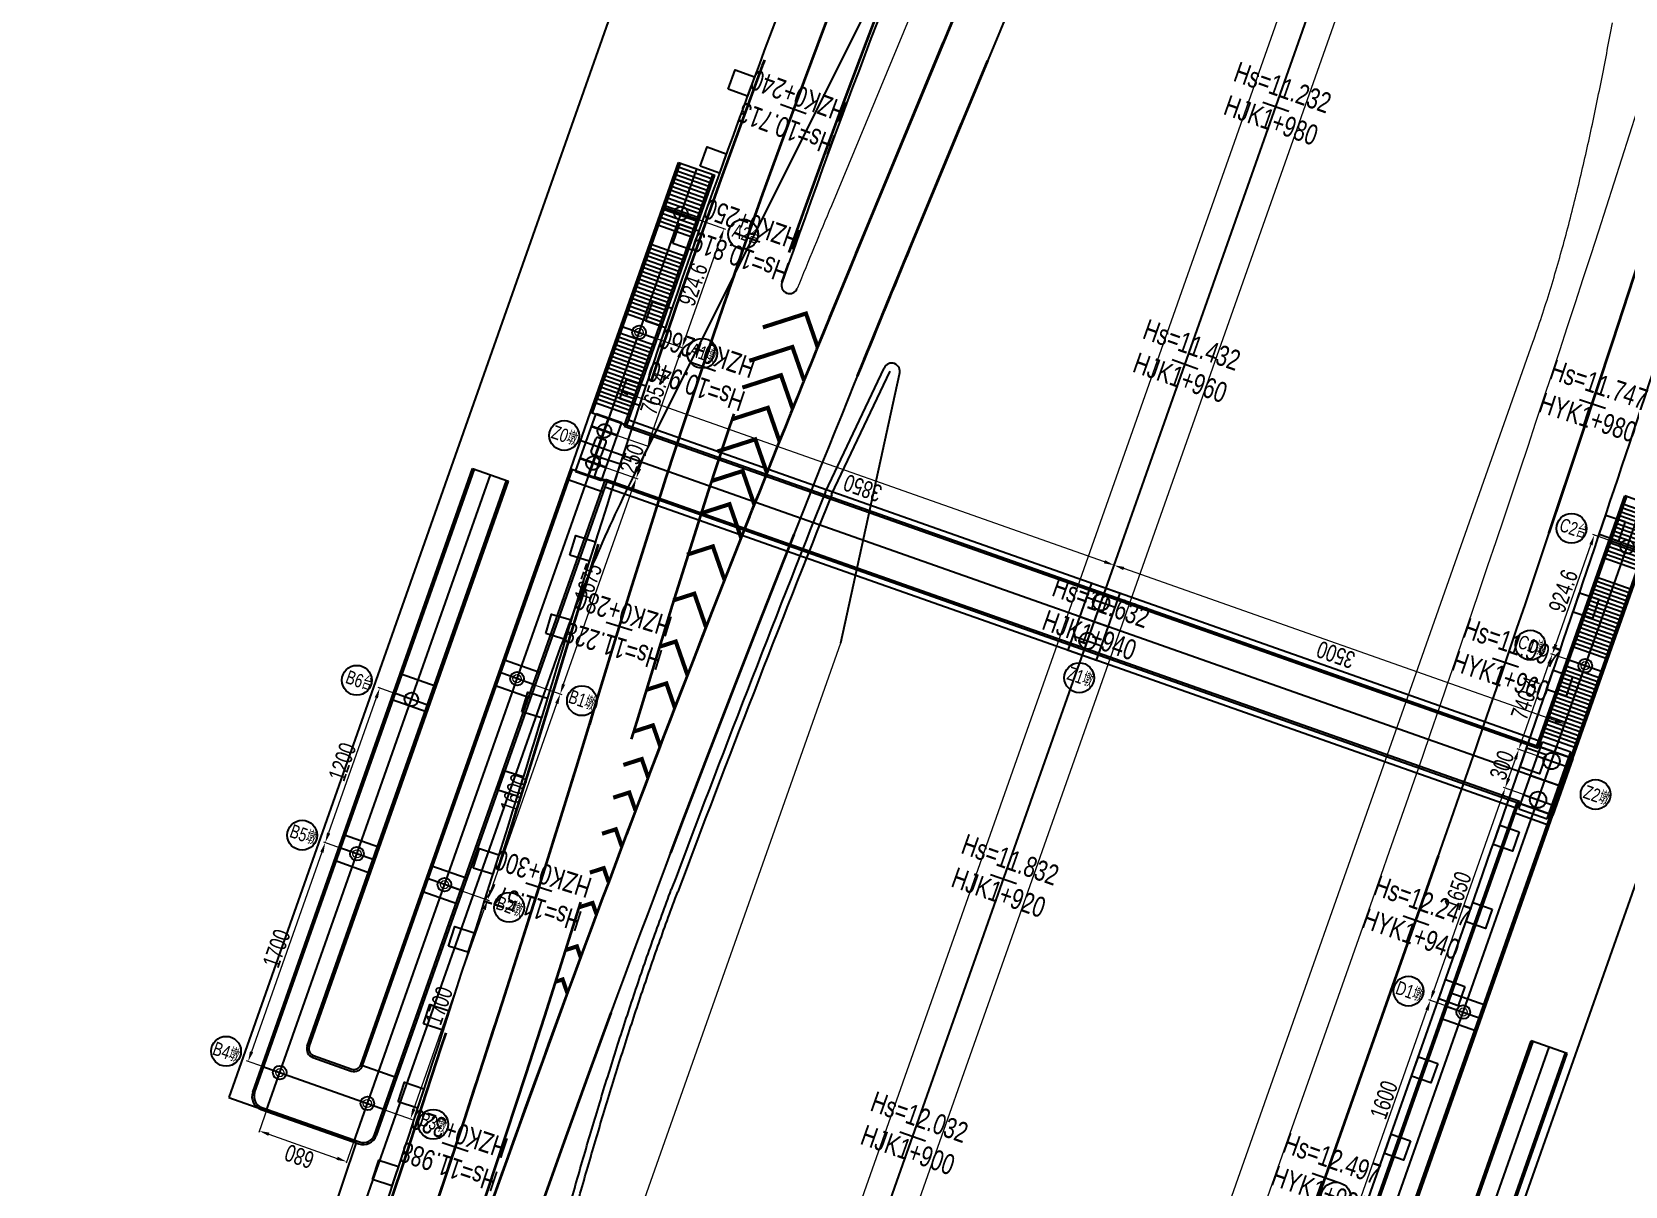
# Model space of a CAD drawing. Extents: x 0 to 558779, y 0 to 2762081.
# Drawn here: x 519985.4 to 520102.1, y 2758146.4 to 2758230.9 of the extents above; entities that cross this region are included whole.
import ezdxf
from ezdxf.enums import TextEntityAlignment as Align

# ---------------------------------------------------------------- set-up
doc = ezdxf.new("R2010")
doc.units = 0
doc.header["$LTSCALE"] = 20
doc.header["$PDMODE"] = 34
for name, pattern in [('CENTER', [2, 1.25, -0.25, 0.25, -0.25]), ('CENTER2', [28.575, 19.05, -3.175, 3.175, -3.175]), ('DASHED', [19.05, 12.7, -6.35]), ('HIDDEN', [0.375, 0.25, -0.125])]:
    doc.linetypes.add(name, pattern=pattern)
for name, color, linetype in [('B-标线', 8, 'Continuous'), ('DL-中心线', 10, 'Continuous'), ('DL-人行道边线', 1, 'Continuous'), ('DL-树池', 110, 'Continuous'), ('DL-非机动车道边线', 6, 'Continuous'), ('L-洛秀互通匝道边线', 140, 'Continuous'), ('L-脊线', 222, 'Continuous'), ('L-辅路绿化带', 3, 'Continuous'), ('QL-人行天桥', 230, 'Continuous'), ('RD-红线', 230, 'Continuous'), ('ta', 3, 'Continuous'), ('XW_HY-海江大道右辅路', 7, 'Continuous'), ('XW_HZ（北）-海江大道左辅路', 7, 'Continuous'), ('XW_海江大道（2000坐标）', 7, 'Continuous'), ('XW_辅助线', 7, 'Continuous'), ('YD-G2', 96, 'Continuous'), ('乌屿天桥', 1, 'Continuous'), ('桩号-HY-海江大道右辅路', 7, 'Continuous'), ('桩号-HZ（北）-海江大道左辅路', 7, 'Continuous'), ('桩号-海江大道（2000坐标）', 7, 'Continuous'), ('设计高-HY-海江大道右辅路', 7, 'Continuous'), ('设计高-HZ（北）-海江大道左辅路', 7, 'Continuous'), ('设计高-地面高-HY-海江大道右辅路', 7, 'Continuous'), ('设计高-地面高-HZ（北）-海江大道左辅路', 7, 'Continuous'), ('设计高-地面高-海江大道（2000坐标）', 7, 'Continuous'), ('设计高-海江大道（2000坐标）', 7, 'Continuous')]:
    doc.layers.add(name, color=color, linetype=linetype)
doc.layers.add('Fline', color=6, linetype='Continuous', lineweight=18)
doc.layers.add('标注', color=3, linetype='Continuous', lineweight=15)
doc.layers.add('偏心', color=4, linetype='Continuous', plot=False)
doc.styles.add('HZTXT', font='fsdb_e.shx', dxfattribs={"width": 0.75, "bigfont": 'hzdx.shx'})
doc.styles.get("Standard").update_dxf_attribs({"font": 'fsdb_e.shx', "width": 0.7, "bigfont": 'hzdx.shx'})
doc.dimstyles.new('DimStyle250', dxfattribs={"dimscale": 25, "dimtxt": 2.5, "dimasz": 1.5, "dimexe": 0.5, "dimexo": 1, "dimtad": 1, "dimdec": 1, "dimdsep": 46, "dimtxsty": 'HZTXT', "dimcen": 0, "dimclrd": 3, "dimclre": 3, "dimclrt": 3, "dimadec": 1, "dimazin": 2, "dimtfac": 1, "dimtdec": 1, "dimtix": 1, "dimtmove": 2, "dimatfit": 3, "dimfxl": 1, "dimtolj": 1, "dimtzin": 0, "dimlwd": -1, "dimlwe": -1, "dimarcsym": 0})

# ---------------------------------------------------------------- blocks, each defined once
blk = doc.blocks.new('shuchi01')
at = {"layer": 'DL-树池', "color": 3}
blk.add_lwpolyline([(-0.75, 1.5), (0.75, 1.5), (0.75, 0), (-0.75, 0)], close=True, dxfattribs=at)
blk = doc.blocks.new('TQ-主墩-2根1.0')
at = {"layer": 'QL-人行天桥', "color": 1, "linetype": 'Continuous'}
for p, q in [((-2.25, 1), (2.25, 1)), ((-2.25, 1), (-2.25, -1)), ((-0.65, 0.25), (-0.65, -0.25)), ((-0.5, 0.4), (0.5, 0.4)), ((0.65, 0.25), (0.65, -0.25)), ((2.25, 1), (2.25, -1)), ((-2.25, -1), (2.25, -1)), ((-0.5, -0.4), (0.5, -0.4))]:
    blk.add_line(p, q, dxfattribs=at)
at = {"layer": 'QL-人行天桥', "color": 2, "lineweight": 35}
for p, q in [((-2.25, 0), (2.25, 0)), ((-1.25, -1), (-1.25, 1)), ((1.25, -1), (1.25, 1))]:
    blk.add_line(p, q, dxfattribs=at)
at = {"layer": 'QL-人行天桥', "color": 6, "linetype": 'DASHED', "ltscale": 2}
for centre in [(-1.25, 0), (1.25, 0)]:
    blk.add_circle(centre, 0.5, dxfattribs=at)
at = {"layer": 'QL-人行天桥', "color": 1, "linetype": 'Continuous'}
for centre, start, end in [((-0.5, 0.25), 90, 180), ((0.5, 0.25), 0, 90), ((-0.5, -0.25), 180, 270), ((0.5, -0.25), 270, 0)]:
    blk.add_arc(centre, 0.15, start, end, dxfattribs=at)
blk = doc.blocks.new('承台2')
at = {"layer": '乌屿天桥'}
for p, q in [((-1.62, -2.31), (-0.53, 2.77)), ((-0.53, 2.77), (1.62, 2.31)), ((0.53, -2.77), (1.62, 2.31)), ((-1.62, -2.31), (0.53, -2.77))]:
    blk.add_line(p, q, dxfattribs=at)
at = {"layer": '乌屿天桥', "color": 2, "linetype": 'CENTER2', "ltscale": 0.1}
blk.add_line((-0.54, -2.54), (0.54, 2.54), dxfattribs=at)
at = {"layer": '乌屿天桥', "color": 2, "linetype": 'CENTER2', "ltscale": 0.05}
for p, q in [((-0.76, 1.7), (1.39, 1.24)), ((-1.08, 0.23), (1.08, -0.23)), ((-1.39, -1.24), (0.76, -1.7))]:
    blk.add_line(p, q, dxfattribs=at)
at = {"layer": '乌屿天桥'}
for centre in [(0.31, 1.47), (-0.31, -1.47)]:
    blk.add_circle(centre, 0.6, dxfattribs=at)
blk = doc.blocks.new('*D336')
at = {"layer": 'DEFPOINTS', "color": 0, "transparency": 16777216}
for p in [(3600, 1715), (2000, 1460), (3600, 1460)]:
    blk.add_point(p, dxfattribs=at)
at = {"layer": '标注', "color": 3, "transparency": 16777216}
for p, q in [((2000, 1485), (2000, 1727)), ((2075, 1715), (3525, 1715)), ((3600, 1485), (3600, 1727))]:
    blk.add_line(p, q, dxfattribs=at)
for points in [[(2075, 1727), (2075, 1702), (2000, 1715)], [(3525, 1727), (3525, 1702), (3600, 1715)]]:
    blk.add_solid(points, dxfattribs=at)
at = {"layer": '标注', "color": 3, "transparency": 16777216, "insert": (2800, 1793), "char_height": 125, "attachment_point": 5, "style": 'HZTXT'}
blk.add_mtext('\\A1;1600', dxfattribs=at)
blk = doc.blocks.new('*D337')
at = {"layer": 'DEFPOINTS', "color": 0, "transparency": 16777216}
for p in [(5250, 1715), (3600, 1460), (5250, 1460)]:
    blk.add_point(p, dxfattribs=at)
at = {"layer": '标注', "color": 3, "transparency": 16777216}
for p, q in [((3600, 1485), (3600, 1727)), ((3675, 1715), (5175, 1715)), ((5250, 1485), (5250, 1727))]:
    blk.add_line(p, q, dxfattribs=at)
for points in [[(3675, 1727), (3675, 1702), (3600, 1715)], [(5175, 1727), (5175, 1702), (5250, 1715)]]:
    blk.add_solid(points, dxfattribs=at)
at = {"layer": '标注', "color": 3, "transparency": 16777216, "insert": (4425, 1793), "char_height": 125, "attachment_point": 5, "style": 'HZTXT'}
blk.add_mtext('\\A1;1650', dxfattribs=at)
blk = doc.blocks.new('*D338')
at = {"layer": 'DEFPOINTS', "color": 0, "transparency": 16777216}
for p in [(5550, 1715), (5250, 1460), (5550, 1460)]:
    blk.add_point(p, dxfattribs=at)
at = {"layer": '标注', "color": 3, "transparency": 16777216}
for p, q in [((5250, 1485), (5250, 1727)), ((5325, 1715), (5475, 1715)), ((5550, 1485), (5550, 1727))]:
    blk.add_line(p, q, dxfattribs=at)
for points in [[(5325, 1727), (5325, 1702), (5250, 1715)], [(5475, 1727), (5475, 1702), (5550, 1715)]]:
    blk.add_solid(points, dxfattribs=at)
at = {"layer": '标注', "color": 3, "transparency": 16777216, "insert": (5400, 1793), "char_height": 125, "attachment_point": 5, "style": 'HZTXT'}
blk.add_mtext('\\A1;300', dxfattribs=at)
blk = doc.blocks.new('*D345')
at = {"layer": 'DEFPOINTS', "color": 0, "transparency": 16777216}
for p in [(6290, 1715), (5550, 1460), (6290, 1460)]:
    blk.add_point(p, dxfattribs=at)
at = {"layer": '标注', "color": 3, "transparency": 16777216}
for p, q in [((5550, 1485), (5550, 1727)), ((5625, 1715), (6215, 1715)), ((6290, 1485), (6290, 1727))]:
    blk.add_line(p, q, dxfattribs=at)
for points in [[(5625, 1727), (5625, 1702), (5550, 1715)], [(6215, 1727), (6215, 1702), (6290, 1715)]]:
    blk.add_solid(points, dxfattribs=at)
at = {"layer": '标注', "color": 3, "transparency": 16777216, "insert": (5920, 1793), "char_height": 125, "attachment_point": 5, "style": 'HZTXT'}
blk.add_mtext('\\A1;740.4', dxfattribs=at)
blk = doc.blocks.new('*D346')
at = {"layer": 'DEFPOINTS', "color": 0, "transparency": 16777216}
for p in [(7215, 1715), (6290, 1460), (7215, 1460)]:
    blk.add_point(p, dxfattribs=at)
at = {"layer": '标注', "color": 3, "transparency": 16777216}
for p, q in [((6290, 1485), (6290, 1727)), ((6365, 1715), (7140, 1715)), ((7215, 1485), (7215, 1727))]:
    blk.add_line(p, q, dxfattribs=at)
for points in [[(6365, 1727), (6365, 1702), (6290, 1715)], [(7140, 1727), (7140, 1702), (7215, 1715)]]:
    blk.add_solid(points, dxfattribs=at)
at = {"layer": '标注', "color": 3, "transparency": 16777216, "insert": (6753, 1793), "char_height": 125, "attachment_point": 5, "style": 'HZTXT'}
blk.add_mtext('\\A1;924.6', dxfattribs=at)
blk = doc.blocks.new('*D341')
at = {"layer": 'DEFPOINTS', "color": 0, "transparency": 16777216}
for p in [(5550, 4960), (5838, 4960), (5550, 1460)]:
    blk.add_point(p, dxfattribs=at)
at = {"layer": '标注', "color": 3, "transparency": 16777216}
for p, q in [((5575, 4960), (5851, 4960)), ((5838, 1535), (5838, 4885)), ((5575, 1460), (5851, 1460))]:
    blk.add_line(p, q, dxfattribs=at)
for points in [[(5826, 4885), (5851, 4885), (5838, 4960)], [(5826, 1535), (5851, 1535), (5838, 1460)]]:
    blk.add_solid(points, dxfattribs=at)
at = {"layer": '标注', "color": 3, "transparency": 16777216, "insert": (5760, 3210), "char_height": 125, "attachment_point": 5, "rotation": 90, "style": 'HZTXT'}
blk.add_mtext('\\A1;3500', dxfattribs=at)
blk = doc.blocks.new('*D342')
at = {"layer": 'DEFPOINTS', "color": 0, "transparency": 16777216}
for p in [(5525, 8810), (5838, 8810), (5550, 4960)]:
    blk.add_point(p, dxfattribs=at)
at = {"layer": '标注', "color": 3, "transparency": 16777216}
for p, q in [((5550, 8810), (5851, 8810)), ((5838, 5035), (5838, 8735)), ((5575, 4960), (5851, 4960))]:
    blk.add_line(p, q, dxfattribs=at)
for points in [[(5826, 8735), (5851, 8735), (5838, 8810)], [(5826, 5035), (5851, 5035), (5838, 4960)]]:
    blk.add_solid(points, dxfattribs=at)
at = {"layer": '标注', "color": 3, "transparency": 16777216, "insert": (5760, 6885), "char_height": 125, "attachment_point": 5, "rotation": 90, "style": 'HZTXT'}
blk.add_mtext('\\A1;3850', dxfattribs=at)
blk = doc.blocks.new('*D347')
at = {"layer": 'DEFPOINTS', "color": 0, "transparency": 16777216}
for p in [(2000, 9736), (2000, 9592), (3200, 9592)]:
    blk.add_point(p, dxfattribs=at)
at = {"layer": '标注', "color": 3, "transparency": 16777216}
for p, q in [((2000, 9617), (2000, 9748)), ((3125, 9736), (2075, 9736)), ((3200, 9617), (3200, 9748))]:
    blk.add_line(p, q, dxfattribs=at)
for points in [[(2075, 9748), (2075, 9723), (2000, 9736)], [(3125, 9748), (3125, 9723), (3200, 9736)]]:
    blk.add_solid(points, dxfattribs=at)
at = {"layer": '标注', "color": 3, "transparency": 16777216, "insert": (2600, 9814), "char_height": 125, "attachment_point": 5, "style": 'HZTXT'}
blk.add_mtext('\\A1;1200', dxfattribs=at)
blk = doc.blocks.new('*D348')
at = {"layer": 'DEFPOINTS', "color": 0, "transparency": 16777216}
for p in [(300, 9736), (300, 9592), (2000, 9592)]:
    blk.add_point(p, dxfattribs=at)
at = {"layer": '标注', "color": 3, "transparency": 16777216}
for p, q in [((300, 9617), (300, 9748)), ((1925, 9736), (375, 9736)), ((2000, 9617), (2000, 9748))]:
    blk.add_line(p, q, dxfattribs=at)
for points in [[(375, 9748), (375, 9723), (300, 9736)], [(1925, 9748), (1925, 9723), (2000, 9736)]]:
    blk.add_solid(points, dxfattribs=at)
at = {"layer": '标注', "color": 3, "transparency": 16777216, "insert": (1150, 9814), "char_height": 125, "attachment_point": 5, "style": 'HZTXT'}
blk.add_mtext('\\A1;1700', dxfattribs=at)
blk = doc.blocks.new('*D349')
at = {"layer": 'DEFPOINTS', "color": 0, "transparency": 16777216}
for p in [(300, 9490), (-153, 8810), (300, 8810)]:
    blk.add_point(p, dxfattribs=at)
at = {"layer": '标注', "color": 3, "transparency": 16777216}
for p, q in [((275, 9490), (-165, 9490)), ((-153, 9415), (-153, 8885)), ((275, 8810), (-165, 8810))]:
    blk.add_line(p, q, dxfattribs=at)
for points in [[(-165, 9415), (-140, 9415), (-153, 9490)], [(-165, 8885), (-140, 8885), (-153, 8810)]]:
    blk.add_solid(points, dxfattribs=at)
at = {"layer": '标注', "color": 3, "transparency": 16777216, "insert": (-231, 9150), "char_height": 125, "attachment_point": 5, "rotation": 90, "style": 'HZTXT'}
blk.add_mtext('\\A1;680', dxfattribs=at)
blk = doc.blocks.new('*D350')
at = {"layer": 'DEFPOINTS', "color": 0, "transparency": 16777216}
for p in [(299, 8810), (2000, 8810), (2000, 8474)]:
    blk.add_point(p, dxfattribs=at)
at = {"layer": '标注', "color": 3, "transparency": 16777216}
for p, q in [((299, 8785), (299, 8462)), ((2000, 8785), (2000, 8462)), ((374, 8474), (1925, 8474))]:
    blk.add_line(p, q, dxfattribs=at)
for points in [[(374, 8487), (374, 8462), (299, 8474)], [(1925, 8487), (1925, 8462), (2000, 8474)]]:
    blk.add_solid(points, dxfattribs=at)
at = {"layer": '标注', "color": 3, "transparency": 16777216, "insert": (1150, 8552), "char_height": 125, "attachment_point": 5, "style": 'HZTXT'}
blk.add_mtext('\\A1;1700', dxfattribs=at)
blk = doc.blocks.new('*D351')
at = {"layer": 'DEFPOINTS', "color": 0, "transparency": 16777216}
for p in [(2000, 8810), (3600, 8810), (3600, 8474)]:
    blk.add_point(p, dxfattribs=at)
at = {"layer": '标注', "color": 3, "transparency": 16777216}
for p, q in [((2000, 8785), (2000, 8462)), ((3600, 8785), (3600, 8462)), ((2075, 8474), (3525, 8474))]:
    blk.add_line(p, q, dxfattribs=at)
for points in [[(2075, 8487), (2075, 8462), (2000, 8474)], [(3525, 8487), (3525, 8462), (3600, 8474)]]:
    blk.add_solid(points, dxfattribs=at)
at = {"layer": '标注', "color": 3, "transparency": 16777216, "insert": (2800, 8552), "char_height": 125, "attachment_point": 5, "style": 'HZTXT'}
blk.add_mtext('\\A1;1600', dxfattribs=at)
blk = doc.blocks.new('*D352')
at = {"layer": 'DEFPOINTS', "color": 0, "transparency": 16777216}
for p in [(3600, 8810), (5275, 8810), (5275, 8474)]:
    blk.add_point(p, dxfattribs=at)
at = {"layer": '标注', "color": 3, "transparency": 16777216}
for p, q in [((3600, 8785), (3600, 8462)), ((5275, 8785), (5275, 8462)), ((3675, 8474), (5200, 8474))]:
    blk.add_line(p, q, dxfattribs=at)
for points in [[(3675, 8487), (3675, 8462), (3600, 8474)], [(5200, 8487), (5200, 8462), (5275, 8474)]]:
    blk.add_solid(points, dxfattribs=at)
at = {"layer": '标注', "color": 3, "transparency": 16777216, "insert": (4438, 8552), "char_height": 125, "attachment_point": 5, "style": 'HZTXT'}
blk.add_mtext('\\A1;1675', dxfattribs=at)
blk = doc.blocks.new('*D343')
at = {"layer": 'DEFPOINTS', "color": 0, "transparency": 16777216}
for p in [(5275, 8809), (5525, 8810), (5525, 8474)]:
    blk.add_point(p, dxfattribs=at)
at = {"layer": '标注', "color": 3, "transparency": 16777216}
for p, q in [((5275, 8784), (5275, 8462)), ((5525, 8785), (5525, 8462)), ((5350, 8474), (5450, 8474))]:
    blk.add_line(p, q, dxfattribs=at)
for points in [[(5350, 8487), (5350, 8462), (5275, 8474)], [(5450, 8487), (5450, 8462), (5525, 8474)]]:
    blk.add_solid(points, dxfattribs=at)
at = {"layer": '标注', "color": 3, "transparency": 16777216, "insert": (5400, 8552), "char_height": 125, "attachment_point": 5, "style": 'HZTXT'}
blk.add_mtext('\\A1;250', dxfattribs=at)
blk = doc.blocks.new('*D353')
at = {"layer": 'DEFPOINTS', "color": 0, "transparency": 16777216}
for p in [(5525, 8810), (6290, 8810), (6290, 8474)]:
    blk.add_point(p, dxfattribs=at)
at = {"layer": '标注', "color": 3, "transparency": 16777216}
for p, q in [((5525, 8785), (5525, 8462)), ((6290, 8785), (6290, 8462)), ((5600, 8474), (6215, 8474))]:
    blk.add_line(p, q, dxfattribs=at)
for points in [[(5600, 8487), (5600, 8462), (5525, 8474)], [(6215, 8487), (6215, 8462), (6290, 8474)]]:
    blk.add_solid(points, dxfattribs=at)
at = {"layer": '标注', "color": 3, "transparency": 16777216, "insert": (5908, 8552), "char_height": 125, "attachment_point": 5, "style": 'HZTXT'}
blk.add_mtext('\\A1;765.4', dxfattribs=at)
blk = doc.blocks.new('*D354')
at = {"layer": 'DEFPOINTS', "color": 0, "transparency": 16777216}
for p in [(6290, 8810), (7215, 8810), (7215, 8475)]:
    blk.add_point(p, dxfattribs=at)
at = {"layer": '标注', "color": 3, "transparency": 16777216}
for p, q in [((6290, 8785), (6290, 8463)), ((7215, 8785), (7215, 8463)), ((6365, 8475), (7140, 8475))]:
    blk.add_line(p, q, dxfattribs=at)
for points in [[(6365, 8488), (6365, 8463), (6290, 8475)], [(7140, 8488), (7140, 8463), (7215, 8475)]]:
    blk.add_solid(points, dxfattribs=at)
at = {"layer": '标注', "color": 3, "transparency": 16777216, "insert": (6753, 8553), "char_height": 125, "attachment_point": 5, "style": 'HZTXT'}
blk.add_mtext('\\A1;924.6', dxfattribs=at)
blk = doc.blocks.new('A$C1DB32428')
at = {"layer": 'Fline', "color": 4}
blk.add_line((5660, 4959.62), (5140, 4959.62), dxfattribs=at)
at = {"layer": 'Fline', "color": 2}
for centre in [(300, 9489.62), (2000, 9489.62), (300, 8809.62), (2000, 8809.62), (3600, 8809.62), (6290.4, 8809.62), (3600, 1459.62), (6290.4, 1459.62)]:
    blk.add_circle(centre, 30, dxfattribs=at)
at = {"layer": 'ta', "color": 3, "ltscale": 10}
for centre in [(316.57, 9913.13), (1994.94, 9913.13), (3198.79, 9913.13), (5395.24, 9075.76), (316.57, 8303.32), (2000.68, 8307.19), (3605.71, 8307.62), (6299.5, 8322.15), (7221.96, 8329.33), (4975.41, 4927.03), (2011.27, 1888.93), (3611.27, 1888.93), (6299.46, 1888.93), (7206.58, 1888.93), (5426.05, 1074.29)]:
    blk.add_circle(centre, 109.34, dxfattribs=at)
at = {"layer": '乌屿天桥'}
for p, q in [((100, 9629.62), (4945, 9629.62)), ((4945, 9629.62), (4945, 9349.62)), ((0, 9529.62), (0, 8769.62)), ((550, 9349.62), (4945, 9349.62)), ((500, 9299.62), (500, 8999.62)), ((550, 8949.62), (5180, 8949.62)), ((5180, 8949.62), (5180, 1319.62)), ((5180, 8949.62), (5620, 8949.62)), ((5620, 8949.62), (5620, 1319.62)), ((5620, 8949.62), (7560, 8949.62)), ((7560, 8949.62), (7560, 8669.62)), ((5180, 8669.62), (100, 8669.62)), ((5140, 8669.62), (5140, 1599.62)), ((5620, 8669.62), (7560, 8669.62)), ((5660, 8669.62), (5660, 1599.62)), ((5180, 1599.62), (100, 1599.62)), ((5620, 1599.62), (7560, 1599.62)), ((7560, 1319.62), (7560, 1599.62)), ((550, 1319.62), (5180, 1319.62)), ((5620, 1319.62), (5180, 1319.62)), ((5620, 1319.62), (7560, 1319.62)), ((550, 919.62), (3568, 919.62)), ((3568, 639.62), (3568, 919.62)), ((100, 639.62), (3568, 639.62))]:
    blk.add_line(p, q, dxfattribs=at)
at = {"layer": '乌屿天桥', "color": 4}
for p, q in [((100, 9614.62), (4945, 9614.62)), ((1900, 9629.62), (1900, 9349.62)), ((2100, 9629.62), (2100, 9349.62)), ((15, 9529.62), (15, 8769.62)), ((550, 9364.62), (4945, 9364.62)), ((485, 9299.62), (485, 8999.62)), ((550, 8949.62), (550, 8669.62)), ((550, 8934.62), (5180, 8934.62)), ((1900, 8949.62), (1900, 8669.62)), ((2100, 8949.62), (2100, 8669.62)), ((3500, 8949.62), (3500, 8669.62)), ((3700, 8949.62), (3700, 8669.62)), ((5100, 8949.62), (5100, 8669.62)), ((5180, 8949.62), (5180, 8669.62)), ((5620, 8949.62), (5620, 8669.62)), ((5620, 8934.62), (7560, 8934.62)), ((100, 8684.62), (5195, 8684.62)), ((5195, 8684.62), (5195, 1584.62)), ((5605, 8684.62), (5605, 1584.62)), ((5605, 8684.62), (7560, 8684.62)), ((100, 1584.62), (5195, 1584.62)), ((3500, 1319.62), (3500, 1599.62)), ((3700, 1319.62), (3700, 1599.62)), ((5100, 1319.62), (5100, 1599.62)), ((5180, 1319.62), (5180, 1599.62)), ((5605, 1584.62), (7560, 1584.62)), ((5620, 1319.62), (5620, 1599.62)), ((550, 1334.62), (5180, 1334.62)), ((5620, 1334.62), (7560, 1334.62)), ((550, 904.62), (3568, 904.62)), ((100, 654.62), (3568, 654.62))]:
    blk.add_line(p, q, dxfattribs=at)
at = {"layer": '乌屿天桥', "color": 2, "linetype": 'CENTER2', "ltscale": 10}
blk.add_line((300, 9629.62), (300, 8669.62), dxfattribs=at)
at = {"layer": '乌屿天桥', "color": 2, "linetype": 'CENTER2', "ltscale": 5}
for p, q in [((2000, 9349.62), (2000, 9629.62)), ((3200, 9349.62), (3200, 9629.62)), ((2000, 8669.62), (2000, 8949.62)), ((3600, 8669.62), (3600, 8949.62)), ((6290.4, 8949.62), (6290.4, 8669.62)), ((7215, 8949.62), (7215, 8669.62)), ((3600, 1599.62), (3600, 1319.62)), ((6290.4, 1319.62), (6290.4, 1599.62)), ((7215, 1319.62), (7215, 1599.62))]:
    blk.add_line(p, q, dxfattribs=at)
at = {"layer": '乌屿天桥', "color": 3}
for p, q in [((3149.7, 9349.62), (3149.7, 9629.62)), ((3349.7, 9349.62), (3349.7, 9629.62)), ((5700, 8949.62), (5700, 8669.62)), ((5730, 8934.62), (5730, 8684.62)), ((5760, 8934.62), (5760, 8684.62)), ((5790, 8934.62), (5790, 8684.62)), ((5820, 8934.62), (5820, 8684.62)), ((5850, 8934.62), (5850, 8684.62)), ((5880, 8934.62), (5880, 8684.62)), ((5910, 8934.62), (5910, 8684.62)), ((5940, 8934.62), (5940, 8684.62)), ((5970, 8934.62), (5970, 8684.62)), ((6000, 8934.62), (6000, 8684.62)), ((6030, 8934.62), (6030, 8684.62)), ((6060, 8934.62), (6060, 8684.62)), ((6090, 8934.62), (6090, 8684.62)), ((6120, 8934.62), (6120, 8684.62)), ((6150, 8934.62), (6150, 8684.62)), ((6180, 8934.62), (6180, 8684.62)), ((6210, 8934.62), (6210, 8684.62)), ((6240, 8949.62), (6240, 8669.62)), ((6390, 8949.62), (6390, 8669.62)), ((6420, 8934.62), (6420, 8684.62)), ((6450, 8934.62), (6450, 8684.62)), ((6480, 8934.62), (6480, 8684.62)), ((6510, 8934.62), (6510, 8684.62)), ((6540, 8934.62), (6540, 8684.62)), ((6570, 8934.62), (6570, 8684.62)), ((6600, 8934.62), (6600, 8684.62)), ((6630, 8934.62), (6630, 8684.62)), ((6660, 8934.62), (6660, 8684.62)), ((6690, 8934.62), (6690, 8684.62)), ((6720, 8934.62), (6720, 8684.62)), ((6750, 8934.62), (6750, 8684.62)), ((6780, 8934.62), (6780, 8684.62)), ((6810, 8934.62), (6810, 8684.62)), ((6840, 8934.62), (6840, 8684.62)), ((6870, 8934.62), (6870, 8684.62)), ((6900, 8934.62), (6900, 8684.62)), ((6930, 8949.62), (6930, 8669.62)), ((7080, 8949.62), (7080, 8669.62)), ((7110, 8934.62), (7110, 8684.62)), ((7140, 8934.62), (7140, 8684.62)), ((7170, 8934.62), (7170, 8684.62)), ((7200, 8934.62), (7200, 8684.62)), ((7230, 8934.62), (7230, 8684.62)), ((7260, 8934.62), (7260, 8684.62)), ((7290, 8934.62), (7290, 8684.62)), ((7320, 8934.62), (7320, 8684.62)), ((7350, 8934.62), (7350, 8684.62)), ((7380, 8934.62), (7380, 8684.62)), ((7410, 8934.62), (7410, 8684.62)), ((7440, 8934.62), (7440, 8684.62)), ((7470, 8934.62), (7470, 8684.62)), ((7500, 8934.62), (7500, 8684.62)), ((7530, 8934.62), (7530, 8684.62)), ((5700, 1319.62), (5700, 1599.62)), ((5730, 1334.62), (5730, 1584.62)), ((5760, 1334.62), (5760, 1584.62)), ((5790, 1334.62), (5790, 1584.62)), ((5820, 1334.62), (5820, 1584.62)), ((5850, 1334.62), (5850, 1584.62)), ((5880, 1334.62), (5880, 1584.62)), ((5910, 1334.62), (5910, 1584.62)), ((5940, 1334.62), (5940, 1584.62)), ((5970, 1334.62), (5970, 1584.62)), ((6000, 1334.62), (6000, 1584.62)), ((6030, 1334.62), (6030, 1584.62)), ((6060, 1334.62), (6060, 1584.62)), ((6090, 1334.62), (6090, 1584.62)), ((6120, 1334.62), (6120, 1584.62)), ((6150, 1334.62), (6150, 1584.62)), ((6180, 1334.62), (6180, 1584.62)), ((6210, 1334.62), (6210, 1584.62)), ((6240, 1319.62), (6240, 1599.62)), ((6390, 1319.62), (6390, 1599.62)), ((6420, 1334.62), (6420, 1584.62)), ((6450, 1334.62), (6450, 1584.62)), ((6480, 1334.62), (6480, 1584.62)), ((6510, 1334.62), (6510, 1584.62)), ((6540, 1334.62), (6540, 1584.62)), ((6570, 1334.62), (6570, 1584.62)), ((6600, 1334.62), (6600, 1584.62)), ((6630, 1334.62), (6630, 1584.62)), ((6660, 1334.62), (6660, 1584.62)), ((6690, 1334.62), (6690, 1584.62)), ((6720, 1334.62), (6720, 1584.62)), ((6750, 1334.62), (6750, 1584.62)), ((6780, 1334.62), (6780, 1584.62)), ((6810, 1334.62), (6810, 1584.62)), ((6840, 1334.62), (6840, 1584.62)), ((6870, 1334.62), (6870, 1584.62)), ((6900, 1334.62), (6900, 1584.62)), ((6930, 1319.62), (6930, 1599.62)), ((7080, 1319.62), (7080, 1599.62)), ((7110, 1334.62), (7110, 1584.62)), ((7140, 1334.62), (7140, 1584.62)), ((7170, 1334.62), (7170, 1584.62)), ((7200, 1334.62), (7200, 1584.62)), ((7230, 1334.62), (7230, 1584.62)), ((7260, 1334.62), (7260, 1584.62)), ((7290, 1334.62), (7290, 1584.62)), ((7320, 1334.62), (7320, 1584.62)), ((7350, 1334.62), (7350, 1584.62)), ((7380, 1334.62), (7380, 1584.62)), ((7410, 1334.62), (7410, 1584.62)), ((7440, 1334.62), (7440, 1584.62)), ((7470, 1334.62), (7470, 1584.62)), ((7500, 1334.62), (7500, 1584.62))]:
    blk.add_line(p, q, dxfattribs=at)
at = {"layer": '乌屿天桥', "color": 2, "linetype": 'CENTER2', "ltscale": 20}
for p, q in [((0, 9489.62), (4945, 9489.62)), ((5400, 8949.62), (5400, 1319.62)), ((0, 8809.62), (6737.55, 8809.62)), ((5620, 8809.62), (7560, 8809.62)), ((0, 1459.62), (6737.55, 1459.62)), ((5620, 1459.62), (7560, 1459.62)), ((0, 779.62), (3568, 779.62))]:
    blk.add_line(p, q, dxfattribs=at)
at = {"layer": '乌屿天桥'}
for centre in [(300, 9489.62), (2000, 9489.62), (3200, 9489.62), (300, 8809.62), (2000, 8809.62), (3600, 8809.62), (6290.4, 8809.62), (7215, 8809.62), (3600, 1459.62), (6290.4, 1459.62), (7215, 1459.62)]:
    blk.add_circle(centre, 50, dxfattribs=at)
for centre, radius, start, end in [((100, 9529.62), 100, 90, 180), ((550, 9299.62), 50, 90, 180), ((550, 8999.62), 50, 180, 270), ((100, 8769.62), 100, 180, 270)]:
    blk.add_arc(centre, radius, start, end, dxfattribs=at)
at = {"layer": '乌屿天桥', "color": 4}
for centre, radius, start, end in [((100, 9529.62), 85, 90, 180), ((550, 9299.62), 65, 90, 180), ((550, 8999.62), 65, 180, 270), ((100, 8769.62), 85, 180, 270)]:
    blk.add_arc(centre, radius, start, end, dxfattribs=at)
at = {"layer": 'QL-人行天桥', "color": 2, "linetype": 'CENTER', "lineweight": 35, "ltscale": 5, "xscale": 99.99999999976716, "yscale": 99.99999999976716, "zscale": 99.99999999976716, "rotation": 5.9363949e-09}
blk.add_blockref('TQ-主墩-2根1.0', (5400, 8809.62), dxfattribs=at)
at = {"layer": '乌屿天桥', "xscale": 99.99999999997652, "yscale": 99.99999999997652, "zscale": 99.99999999997652, "rotation": 282.0099421869589}
for p in [(5400, 4959.62), (5400, 1459.62)]:
    blk.add_blockref('承台2', p, dxfattribs=at)
at = {"layer": 'ta', "color": 3, "ltscale": 10, "width": 0.75}
for s, p in [('B4墩', (261.28, 10006.37)), ('B5墩', (1951.89, 10003.18)), ('B6台', (3152.46, 9992.15)), ('Z0墩', (5346.68, 9166.51)), ('A1墩', (6253.45, 8413.24)), ('A2台', (7179.52, 8407.02)), ('B3墩', (276.96, 8401.98)), ('B2墩', (1956.97, 8402.93)), ('B1墩', (3559.53, 8404.88)), ('Z1墩', (4934.56, 5015.6)), ('D1墩', (3561.83, 1979.74)), ('C1墩', (6250.78, 1977.63)), ('C2台', (7159.59, 1975.18)), ('Z2墩', (5372.26, 1159.42))]:
    blk.add_text(s, height=100, rotation=270, dxfattribs=at).set_placement(p)
at = {"layer": '标注', "color": 4}
for base, p1, p2, picture, middle in [((300, 9735.66), (2000, 9591.67), (300, 9591.67), '*D348', (1150, 9813.79)), ((2000, 9735.66), (3200, 9591.67), (2000, 9591.67), '*D347', (2600, 9813.79)), ((3600, 8474.29), (2000, 8809.62), (3600, 8809.62), '*D351', (2800, 8552.41)), ((5275, 8474.29), (3600, 8809.62), (5275, 8809.62), '*D352', (4437.5, 8552.41)), ((5525, 8474.29), (5275, 8809), (5525, 8809.62), '*D343', (5400, 8552.41)), ((6290.4, 8474.29), (5525, 8809.62), (6290.4, 8809.62), '*D353', (5907.7, 8552.41)), ((7215, 8475.1), (6290.4, 8809.62), (7215, 8809.62), '*D354', (6752.7, 8553.22)), ((3600, 1714.79), (2000, 1459.62), (3600, 1459.62), '*D336', (2800, 1792.91)), ((5250, 1714.79), (3600, 1459.62), (5250, 1459.62), '*D337', (4425, 1792.91)), ((5550, 1714.79), (5250, 1459.62), (5550, 1459.62), '*D338', (5400, 1792.91)), ((6290.4, 1714.79), (5550, 1459.62), (6290.4, 1459.62), '*D345', (5920.2, 1792.91)), ((7215, 1714.79), (6290.4, 1459.62), (7215, 1459.62), '*D346', (6752.7, 1792.91))]:
    dim = blk.add_linear_dim(base=base, p1=p1, p2=p2, dimstyle='DimStyle250', override={"dimtxt": 5, "dimasz": 3}, dxfattribs=at)
    dim.commit()
    dim.dimension.update_dxf_attribs({"geometry": picture, "text_midpoint": middle})
for base, p1, p2, picture, middle in [((-152.68, 8809.62), (300, 9489.62), (300, 8809.62), '*D349', (-230.81, 9149.62)), ((5838.29, 8809.62), (5550, 4959.62), (5525, 8809.62), '*D342', (5760.16, 6884.62)), ((5838.29, 4959.62), (5550, 1459.62), (5550, 4959.62), '*D341', (5760.16, 3209.62))]:
    dim = blk.add_linear_dim(base=base, p1=p1, p2=p2, angle=90, dimstyle='DimStyle250', override={"dimtxt": 5, "dimasz": 3}, dxfattribs=at)
    dim.commit()
    dim.dimension.update_dxf_attribs({"geometry": picture, "text_midpoint": middle})
dim = blk.add_linear_dim(base=(2000, 8474.29), p1=(299.38, 8809.62), p2=(2000, 8809.62), text='1700', dimstyle='DimStyle250', override={"dimtxt": 5, "dimasz": 3}, dxfattribs=at)
dim.commit()
dim.dimension.update_dxf_attribs({"geometry": '*D350', "text_midpoint": (1149.69, 8552.41)})

msp = doc.modelspace()

# ---------------------------------------------------------------- linework, layer by layer
at = {"layer": 'B-标线', "linetype": 'HIDDEN', "lineweight": 35, "ltscale": 5, "flags": 128}
for points in [[(520131.088, 2758447.773, -0.0138075), (520106.49, 2758383.724), (520051.616, 2758251.839, 0.0251053), (520027.918, 2758185.706, -0.0112939), (520005.426, 2758117.023)], [(520134.153, 2758446.692, -0.0138075), (520109.491, 2758382.475), (520054.617, 2758250.59, 0.0251053), (520031.029, 2758184.764, -0.0112939), (520008.491, 2758115.942, -0.0112939)], [(520080.9, 2758299.438), (520046.743, 2758217.061, 0.0135012), (520017.684, 2758141.258), (519998.197, 2758086.005)], [(520084.133, 2758298.098), (520049.976, 2758215.721, 0.0135012), (520020.985, 2758140.094), (519986.531, 2758042.403)], [(520053.02, 2758263.672), (520048.616, 2758253.087, 0.0251053), (520024.807, 2758186.647, -0.0112939), (520002.361, 2758118.104)]]:
    msp.add_lwpolyline(points, format="xyb", dxfattribs=at)
at = {"layer": 'B-标线', "lineweight": 35, "flags": 128}
msp.add_lwpolyline([(520080.9, 2758299.438), (520046.743, 2758217.061, 0.0135012), (520017.684, 2758141.258), (520008.726, 2758115.859)], format="xyb", dxfattribs=at)
at = {"layer": 'B-标线', "lineweight": 35, "const_width": 0.3, "flags": 128}
for points in [[(520038.951, 2758209.296), (520042.111, 2758210.311), (520042.963, 2758207.86)], [(520037.957, 2758206.845), (520041.116, 2758207.86), (520041.968, 2758205.408)], [(520037.453, 2758204.885), (520040.282, 2758205.794), (520041.133, 2758203.342)], [(520036.674, 2758202.554), (520039.321, 2758203.404), (520040.172, 2758200.953)], [(520035.616, 2758200.2), (520038.396, 2758201.093), (520039.248, 2758198.642)], [(520035.191, 2758198.038), (520037.471, 2758198.77), (520038.322, 2758196.319)], [(520034.273, 2758195.621), (520036.507, 2758196.339), (520037.359, 2758193.888)], [(520033.39, 2758192.638), (520035.29, 2758193.249), (520036.141, 2758190.798)], [(520032.391, 2758189.288), (520033.934, 2758189.784), (520034.786, 2758187.333)], [(520031.369, 2758185.892), (520032.572, 2758186.278), (520033.424, 2758183.827)], [(520030.413, 2758182.736), (520031.883, 2758183.208), (520032.5, 2758181.433)], [(520029.479, 2758179.676), (520030.901, 2758180.133), (520031.423, 2758178.629)], [(520028.729, 2758177.233), (520030.081, 2758177.667), (520030.546, 2758176.33)], [(520027.989, 2758174.836), (520029.164, 2758175.214), (520029.621, 2758173.898)], [(520027.168, 2758172.194), (520028.179, 2758172.519), (520028.621, 2758171.249)], [(520026.277, 2758169.346), (520027.296, 2758169.673), (520027.648, 2758168.659)], [(520025.476, 2758166.799), (520026.477, 2758167.121), (520026.764, 2758166.295)], [(520024.484, 2758163.667), (520025.329, 2758163.938), (520025.6, 2758163.159)], [(520023.745, 2758161.344), (520024.282, 2758161.517), (520024.627, 2758160.524)]]:
    msp.add_lwpolyline(points, dxfattribs=at)
at = {"layer": 'DL-中心线', "linetype": 'CENTER', "lineweight": 35, "ltscale": 5, "flags": 128}
for points in [[(520131.088, 2758447.773, -0.0138075), (520106.49, 2758383.724), (520051.616, 2758251.839, 0.0251053), (520027.918, 2758185.706, -0.0112939), (520005.426, 2758117.023)], [(519363.527, 2756865.285, -0.0640305), (519480.744, 2757085.351, -0.0528813), (519557.501, 2757172.344), (519677.841, 2757282.704, 0.0308215), (519737.675, 2757344.78, -0.0161286), (519785.39, 2757397.285, 0.1076188), (519897.596, 2757578.067), (519932.402, 2757676.128, -0.0149276), (519945.386, 2757709.511, -0.0002025), (519945.577, 2757709.961, -0.0004051), (519945.969, 2757710.882, -0.0004051), (519946.374, 2757711.83, -0.0004051), (519946.794, 2757712.809, -0.0004051), (519947.231, 2757713.821, -0.0004051), (519947.686, 2757714.871, -0.0004051), (519948.161, 2757715.963, -0.0004051), (519948.66, 2757717.103, -0.0004051), (519949.184, 2757718.298, -0.0004051), (519949.739, 2757719.556, -0.0004051), (519950.33, 2757720.89, -0.0004051), (519950.964, 2757722.315, -0.0004051), (519951.652, 2757723.854, -0.0004051), (519952.408, 2757725.539, -0.0003826), (519953.207, 2757727.312, -0.0003376), (519954.009, 2757729.084, -0.0002926), (519954.812, 2757730.854, -0.0002476), (519955.618, 2757732.624, -0.0002025), (519956.425, 2757734.393, -0.0001575), (519957.234, 2757736.161, -0.0001125), (519958.043, 2757737.929, -0.0000675), (519958.853, 2757739.697, -0.0000225), (519959.664, 2757741.464, 0.0000375), (519960.474, 2757743.232, 0.0001125), (519961.284, 2757745, 0.0001875), (519962.093, 2757746.768, 0.0002626), (519962.9, 2757748.537, 0.0003376), (519963.705, 2757750.307, 0.0004126), (519964.508, 2757752.078, 0.0004876), (519965.307, 2757753.85, 0.0005626), (519966.102, 2757755.625, 0.0006376), (519966.894, 2757757.401, 0.0006752), (519967.641, 2757759.09, 0.0006752), (519968.318, 2757760.633, 0.0006752), (519968.942, 2757762.063, 0.0006752), (519969.521, 2757763.402, 0.0006752), (519970.064, 2757764.666, 0.0006752), (519970.575, 2757765.866, 0.0006752), (519971.06, 2757767.012, 0.0006752), (519971.521, 2757768.11, 0.0006752), (519971.961, 2757769.166, 0.0006752), (519972.383, 2757770.185, 0.0006752), (519972.787, 2757771.171, 0.0006752), (519973.176, 2757772.126, 0.0006752), (519973.551, 2757773.054, 0.0003376), (519973.734, 2757773.508, 0.0402701), (519990.889, 2757828.803, 0.0003376), (519990.996, 2757829.281, 0.0006752), (519991.212, 2757830.257, 0.0006752), (519991.432, 2757831.265, 0.0006752), (519991.656, 2757832.306, 0.0006752), (519991.885, 2757833.385, 0.0006752), (519992.12, 2757834.505, 0.0006752), (519992.362, 2757835.671, 0.0006752), (519992.611, 2757836.89, 0.0006752), (519992.868, 2757838.169, 0.0006752), (519993.136, 2757839.518, 0.0006752), (519993.416, 2757840.95, 0.0006752), (519993.712, 2757842.482, 0.0006752), (519994.027, 2757844.137, 0.0006752), (519994.367, 2757845.953, 0.0006376), (519994.72, 2757847.865, 0.0005626), (519995.068, 2757849.778, 0.0004876), (519995.413, 2757851.691, 0.0004126), (519995.754, 2757853.606, 0.0003376), (519996.092, 2757855.521, 0.0002626), (519996.428, 2757857.436, 0.0001875), (519996.762, 2757859.351, 0.0001125), (519997.095, 2757861.267, 0.0000375), (519997.427, 2757863.183, -0.0000225), (519997.759, 2757865.099, -0.0000675), (519998.092, 2757867.015, -0.0001125), (519998.425, 2757868.93, -0.0001575), (519998.76, 2757870.846, -0.0002025), (519999.096, 2757872.761, -0.0002476), (519999.433, 2757874.676, -0.0002926), (519999.773, 2757876.59, -0.0003376), (520000.115, 2757878.505, -0.0003826), (520000.459, 2757880.418, -0.0004051), (520000.79, 2757882.235, -0.0004051), (520001.094, 2757883.893, -0.0004051), (520001.378, 2757885.427, -0.0004051), (520001.646, 2757886.861, -0.0004051), (520001.901, 2757888.213, -0.0004051), (520002.144, 2757889.495, -0.0004051), (520002.379, 2757890.716, -0.0004051), (520002.605, 2757891.886, -0.0004051), (520002.824, 2757893.009, -0.0004051), (520003.037, 2757894.091, -0.0004051), (520003.245, 2757895.135, -0.0004051), (520003.447, 2757896.147, -0.0004051), (520003.645, 2757897.127, -0.0002025), (520003.743, 2757897.607, -0.0205644), (520015.566, 2757945.503), (520034.389, 2758010.197, -0.0139815), (520060.063, 2758090.044), (520086.942, 2758166.257, 0.0147938), (520122.979, 2758278.961, -0.0147938), (520159.016, 2758391.664), (520173.526, 2758432.806)]]:
    msp.add_lwpolyline(points, format="xyb", dxfattribs=at)
at = {"layer": 'DL-人行道边线'}
msp.add_line((519999.822, 2758152.859), (520009.143, 2758149.573), dxfattribs=at)
at = {"layer": 'DL-人行道边线', "flags": 128}
for points in [[(520030.311, 2758239.342), (519999.822, 2758152.859)], [(520086.6, 2758122.266), (520120.494, 2758218.408)]]:
    msp.add_lwpolyline(points, dxfattribs=at)
msp.add_lwpolyline([(520009.143, 2758149.573, -0.0050118), (519998.824, 2758119.351)], format="xyb", dxfattribs=at)
at = {"layer": 'DL-非机动车道边线', "flags": 128}
for points in [[(520052.789, 2758263.768), (520048.385, 2758253.183, 0.0251053), (520024.568, 2758186.72, -0.0112939), (520002.125, 2758118.187)], [(520063.364, 2758088.88), (520090.243, 2758165.093, 0.0071791), (520108.597, 2758219.617, 0.0071791)]]:
    msp.add_lwpolyline(points, format="xyb", dxfattribs=at)
at = {"layer": 'L-洛秀互通匝道边线'}
for p, q in [((520043.54, 2758197.256), (520047.836, 2758206.303)), ((520043.991, 2758197.041), (520048.287, 2758206.089))]:
    msp.add_line(p, q, dxfattribs=at)
at = {"layer": 'L-洛秀互通匝道边线', "flags": 128}
for points in [[(520043.54, 2758197.256, 0.0052145), (520032.245, 2758168.102, 0.0052145)], [(520043.998, 2758197.056, 0.0052118), (520032.713, 2758167.926, 0.0052118)], [(520024.891, 2758145.262, -0.0010672), (520025.44, 2758147.187, -0.0011894), (520025.997, 2758149.109, -0.0013117), (520026.564, 2758151.029, -0.0014342), (520027.142, 2758152.945, -0.0015567), (520027.73, 2758154.857, -0.0016794), (520028.331, 2758156.765, -0.0018021), (520028.945, 2758158.668, -0.001925), (520029.574, 2758160.566, -0.0020479), (520030.217, 2758162.459, -0.0021708), (520030.876, 2758164.346, -0.0022936), (520031.552, 2758166.227, -0.0024163), (520032.245, 2758168.102)], [(520025.372, 2758145.126, -0.0010672), (520025.92, 2758147.049, -0.0011894), (520026.477, 2758148.969, -0.0013117), (520027.043, 2758150.886, -0.0014342), (520027.62, 2758152.799, -0.0015567), (520028.208, 2758154.708, -0.0016794), (520028.808, 2758156.613, -0.0018021), (520029.421, 2758158.513, -0.001925), (520030.048, 2758160.407, -0.0020479), (520030.689, 2758162.296, -0.0021708), (520031.347, 2758164.18, -0.0022936), (520032.021, 2758166.056, -0.0024163), (520032.713, 2758167.926, -0.0024163)]]:
    msp.add_lwpolyline(points, format="xyb", dxfattribs=at)
at = {"layer": 'L-脊线', "lineweight": 35, "flags": 128}
msp.add_lwpolyline([(520053.491, 2758224.199), (520049.976, 2758215.721, 0.0015881), (520046.354, 2758206.907)], format="xyb", dxfattribs=at)
at = {"layer": 'L-脊线', "lineweight": 35}
msp.add_arc((520697.905, 2757982.933), 700, 160.749419, 160.979089, dxfattribs=at)
at = {"layer": 'L-辅路绿化带'}
msp.add_line((520044.663, 2758186.185), (520048.957, 2758205.878), dxfattribs=at)
at = {"layer": 'L-辅路绿化带', "flags": 128}
msp.add_lwpolyline([(520134.389, 2758446.609, -0.0138075), (520109.722, 2758382.379), (520054.848, 2758250.494, 0.0145766), (520040.35, 2758212.569, 0.0145766)], format="xyb", dxfattribs=at)
at = {"layer": 'L-辅路绿化带', "lineweight": 0, "flags": 128}
for points in [[(519375.907, 2756956.026, -0.0968453), (519606.732, 2757263.593, 0.1251069), (519879.487, 2757672.743), (520150.421, 2758440.955)], [(519379.531, 2756954.334, -0.0968312), (519609.412, 2757260.623, 0.1251069), (519883.259, 2757671.413), (520154.193, 2758439.624)], [(520056.763, 2758091.208), (520083.642, 2758167.421, 0.0147938), (520119.615, 2758279.927, -0.0147938), (520155.715, 2758392.828), (520170.225, 2758433.97)], [(520078.128, 2758300.588), (520043.971, 2758218.21, 0.0010888), (520041.471, 2758212.144, 0.0010888)], [(520095.376, 2758208.212, 0.0052355), (520096.022, 2758210.105, 0.0048704), (520096.629, 2758212.011, 0.0045028), (520097.2, 2758213.931, 0.0041343), (520097.739, 2758215.861, 0.0037658), (520098.248, 2758217.802, 0.0033984), (520098.73, 2758219.753, 0.0030326), (520099.187, 2758221.713, 0.0026687), (520099.623, 2758223.68, 0.0023071), (520100.039, 2758225.654, 0.0019476), (520100.439, 2758227.633, 0.0015903), (520100.826, 2758229.618, 0.0012348), (520101.201, 2758231.606, 0.0008808)], [(519717.012, 2757404.758, 0.0795103), (519865.341, 2757677.732), (520044.663, 2758186.185)]]:
    msp.add_lwpolyline(points, format="xyb", dxfattribs=at)
msp.add_lwpolyline([(520064.607, 2758120.968), (520095.376, 2758208.212)], dxfattribs=at)
at = {"layer": 'L-辅路绿化带'}
for centre, start, end in [((520040.916, 2758212.371), 160.74942, 337.72868), ((520048.391, 2758206.077), 340.57319, 157.84311)]:
    msp.add_arc(centre, 0.6, start, end, dxfattribs=at)
at = {"layer": 'RD-红线'}
msp.add_lwpolyline([(520002.779, 2758125.273), (520023.99, 2758185.416, -0.0310988), (520029.475, 2758198.344), (520046.433, 2758232.28, 0.0310988), (520050.656, 2758242.233), (520124.022, 2758450.257, 0.2012424), (520068.525, 2759404.088, 0.2012424)], format="xyb", dxfattribs=at)
msp.add_lwpolyline([(520016.286, 2757945.593), (520110.103, 2758211.603)], dxfattribs=at)
at = {"layer": 'XW_HY-海江大道右辅路', "color": 4}
msp.add_line((520060.063, 2758090.044), (520086.942, 2758166.257), dxfattribs=at)
msp.add_line((520060.063, 2758090.044), (520086.942, 2758166.257), dxfattribs=at)
at = {"layer": 'XW_HY-海江大道右辅路', "color": 2}
msp.add_arc((518200.808, 2758831.462), 2000, 340.573195, 343.963439, dxfattribs=at)
msp.add_arc((518200.808, 2758831.462), 2000, 340.573195, 343.963439, dxfattribs=at)
at = {"layer": 'XW_HZ（北）-海江大道左辅路', "color": 2}
for centre, radius, start, end in [((520697.905, 2757982.933), 700, 157.408952, 163.16146), ((520697.905, 2757982.933), 700, 157.408952, 163.16146), ((518496.518, 2758649.187), 1600, 340.573195, 343.16146), ((518496.518, 2758649.187), 1600, 340.573195, 343.16146)]:
    msp.add_arc(centre, radius, start, end, dxfattribs=at)
at = {"layer": 'XW_海江大道（2000坐标）', "color": 4}
msp.add_line((519881.373, 2757672.078), (520152.307, 2758440.289), dxfattribs=at)
msp.add_line((519881.373, 2757672.078), (520152.307, 2758440.289), dxfattribs=at)
at = {"layer": 'XW_辅助线', "color": 4}
msp.add_line((520084.133, 2758298.098), (520049.976, 2758215.721), dxfattribs=at)
msp.add_line((520084.133, 2758298.098), (520049.976, 2758215.721), dxfattribs=at)
at = {"layer": 'XW_辅助线', "color": 2}
msp.add_arc((521435.586, 2757641.191), 1500, 157.479137, 160.573195, dxfattribs=at)
msp.add_arc((521435.586, 2757641.191), 1500, 157.479137, 160.573195, dxfattribs=at)
at = {"layer": 'YD-G2', "color": 7}
msp.add_lwpolyline([(520139.981, 2758224.91), (520130.937, 2758225.247), (520110.105, 2758211.607), (520016.287, 2757945.597), (520032.767, 2757920.918), (520139.981, 2758224.91)], close=True, dxfattribs=at)
at = {"layer": '设计高-地面高-HY-海江大道右辅路'}
for p, q in [((520098.783, 2758204.012), (520100.682, 2758203.384)), ((520092.413, 2758185.064), (520094.306, 2758184.417)), ((520085.855, 2758166.181), (520087.741, 2758165.515)), ((520079.203, 2758147.319), (520081.089, 2758146.654))]:
    msp.add_line(p, q, dxfattribs=at)
at = {"layer": '设计高-地面高-HZ（北）-海江大道左辅路'}
for p, q in [((520042.132, 2758224.93), (520040.256, 2758225.623)), ((520038.742, 2758215.538), (520036.856, 2758216.203)), ((520035.487, 2758206.098), (520033.591, 2758206.736)), ((520029.382, 2758187.083), (520027.469, 2758187.667)), ((520023.484, 2758167.963), (520021.577, 2758168.564)), ((520017.35, 2758148.914), (520015.45, 2758149.539))]:
    msp.add_line(p, q, dxfattribs=at)
at = {"layer": '设计高-地面高-海江大道（2000坐标）'}
for p, q in [((520075.597, 2758225.791), (520077.483, 2758225.126)), ((520068.945, 2758206.93), (520070.831, 2758206.265)), ((520062.293, 2758188.068), (520064.179, 2758187.403)), ((520055.641, 2758169.207), (520057.527, 2758168.542)), ((520048.989, 2758150.346), (520050.875, 2758149.68))]:
    msp.add_line(p, q, dxfattribs=at)

# ---------------------------------------------------------------- block references
at = {"layer": 'DL-树池'}
for p, rotation in [((520038.078, 2758226.942), 69.70517638027015), ((520036.021, 2758221.306), 70.193839744994), ((520034.012, 2758215.652), 70.68250310971789), ((520032.052, 2758209.982), 71.17116647444172), ((520030.14, 2758204.295), 71.65982983916561), ((520028.276, 2758198.591), 72.14849320388943), ((520100.469, 2758194.83), 251.4724905798219), ((520026.461, 2758192.873), 72.6371565686133), ((520098.554, 2758189.144), 251.3009035186385), ((520024.695, 2758187.138), 73.12581993333718), ((520096.622, 2758183.463), 251.129316457455), ((520022.947, 2758181.399), 72.9618340070674), ((520094.673, 2758177.789), 250.9577293962717), ((520021.179, 2758175.665), 72.74650379907241), ((520092.707, 2758172.12), 250.7861423350882), ((520019.388, 2758169.939), 72.53117359107743), ((520090.724, 2758166.457), 250.6145552739047), ((520017.576, 2758164.219), 72.31584338308244), ((520088.729, 2758160.799), 250.5731948780951), ((520015.743, 2758158.506), 72.1005131750874), ((520086.733, 2758155.14), 250.5731948780951), ((520013.888, 2758152.799), 71.8851829670924), ((520084.737, 2758149.482), 250.5731948780951), ((520012.012, 2758147.1), 71.66985275909744)]:
    msp.add_blockref('shuchi01', p, dxfattribs=dict(at, rotation=rotation))
at = {"layer": '偏心', "xscale": 0.0099999996074788, "yscale": 0.0099999996074788, "zscale": 0.0099999996074788, "rotation": 70.5885286230488}
msp.add_blockref('A$C1DB32428', (520092.066, 2758120.322), dxfattribs=at)

# ---------------------------------------------------------------- texts
at = {"layer": '桩号-HY-海江大道右辅路', "width": 0.75}
for s, rotation, p in [('HYK1+980', 341.70668, (520099.638, 2758203.413)), ('HYK1+960', 341.13372, (520093.263, 2758184.457)), ('HYK1+940', 340.57319, (520086.698, 2758165.565)), ('HYK1+920', 340.57319, (520080.046, 2758146.704))]:
    msp.add_text(s, height=1.5, rotation=rotation, dxfattribs=at).set_placement(p, align=Align.TOP_CENTER)
at = {"layer": '桩号-HZ（北）-海江大道左辅路', "width": 0.75}
for s, rotation, p in [('HZK0+240', 159.74462, (520041.298, 2758225.558)), ('HZK0+250', 160.56313, (520037.899, 2758216.153)), ('HZK0+260', 161.38164, (520034.635, 2758206.701)), ('HZK0+280', 163.01866, (520028.513, 2758187.662)), ('HZK0+300', 162.50774, (520022.62, 2758168.55)), ('HZK0+320', 161.79154, (520016.493, 2758149.511))]:
    msp.add_text(s, height=1.5, rotation=rotation, dxfattribs=at).set_placement(p, align=Align.TOP_CENTER)
at = {"layer": '桩号-海江大道（2000坐标）', "width": 0.75}
for s, p in [('HJK1+980', (520076.441, 2758225.176)), ('HJK1+960', (520069.788, 2758206.314)), ('HJK1+940', (520063.136, 2758187.453)), ('HJK1+920', (520056.484, 2758168.592)), ('HJK1+900', (520049.832, 2758149.73))]:
    msp.add_text(s, height=1.5, rotation=340.57319, dxfattribs=at).set_placement(p, align=Align.TOP_CENTER)
at = {"layer": '设计高-HY-海江大道右辅路', "width": 0.75}
for s, rotation, p in [('Hs=11.747', 341.70668, (520099.826, 2758203.983)), ('Hs=11.997', 341.13372, (520093.457, 2758185.025)), ('Hs=12.247', 340.57319, (520086.898, 2758166.131)), ('Hs=12.497', 340.57319, (520080.246, 2758147.269))]:
    msp.add_text(s, height=1.5, rotation=rotation, dxfattribs=at).set_placement(p, align=Align.BOTTOM_CENTER)
at = {"layer": '设计高-HZ（北）-海江大道左辅路', "width": 0.75}
for s, rotation, p in [('Hs=10.713', 159.74462, (520041.09, 2758224.995)), ('Hs=10.819', 160.56313, (520037.699, 2758215.587)), ('Hs=10.940', 161.38164, (520034.443, 2758206.133)), ('Hs=11.228', 163.01866, (520028.338, 2758187.088)), ('Hs=11.577', 162.50774, (520022.44, 2758167.977)), ('Hs=11.988', 161.79154, (520016.306, 2758148.942))]:
    msp.add_text(s, height=1.5, rotation=rotation, dxfattribs=at).set_placement(p, align=Align.BOTTOM_CENTER)
at = {"layer": '设计高-海江大道（2000坐标）', "width": 0.75}
for s, p in [('Hs=11.232', (520076.64, 2758225.741)), ('Hs=11.432', (520069.988, 2758206.88)), ('Hs=11.632', (520063.336, 2758188.019)), ('Hs=11.832', (520056.684, 2758169.157)), ('Hs=12.032', (520050.032, 2758150.296))]:
    msp.add_text(s, height=1.5, rotation=340.57319, dxfattribs=at).set_placement(p, align=Align.BOTTOM_CENTER)

doc.saveas('drawing.dxf')
